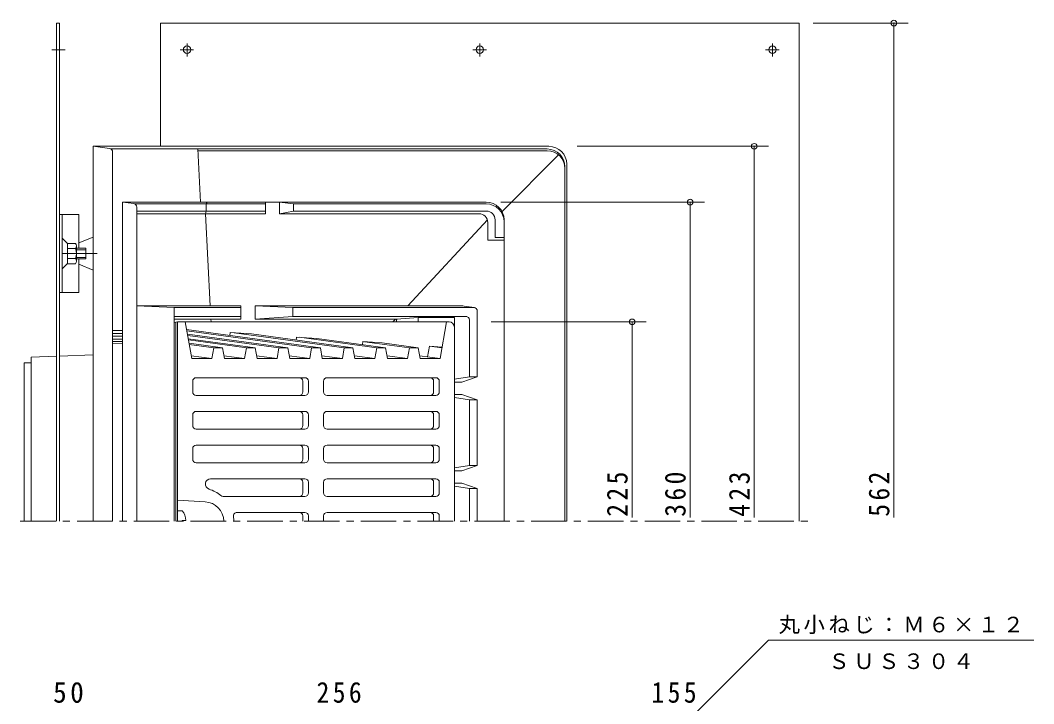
# Model space of a CAD drawing. Units: millimetres at full size, sheet at 1:4. Extents: x -428 to 535, y -549 to 519.
# Drawn here: x -218 to 354, y 133 to 519 of the extents above; entities that cross this region are included whole.
import ezdxf

# ---------------------------------------------------------------- set-up
doc = ezdxf.new("R2010")
doc.units = ezdxf.units.MM
doc.header["$LTSCALE"] = 4
doc.header["$PDMODE"] = 32
doc.header["$PDSIZE"] = 3.2
doc.linetypes.add('CHAIN1', pattern=[8, 5, -1, 1, -1])
for name, color, linetype, lineweight in [('0-0_通り芯', 4, 'Continuous', 9), ('0-1_躯体', 6, 'Continuous', 9), ('0-2_仕上', 3, 'Continuous', 9), ('0-4_その他', 7, 'Continuous', 9), ('0-5_寸法', 7, 'Continuous', 9), ('0-8', 2, 'Continuous', 9), ('0-A', 2, 'Continuous', 9)]:
    doc.layers.add(name, color=color, linetype=linetype, lineweight=lineweight)
doc.styles.add('ＭＳ ゴシック', font='')
doc.styles.get('ＭＳ ゴシック').set_extended_font_data('MS Gothic')

msp = doc.modelspace()

# ---------------------------------------------------------------- linework, layer by layer
at = {"layer": '0-0_通り芯'}
for p, q in [((-167.247, 446.381), (-176.517, 447.645)), ((80.483, 447.645), (-176.517, 447.645)), ((-176.517, 447.645), (-176.517, 236.145)), ((79.483, 446.145), (-166.541, 446.145)), ((-115.871, 416.145), (-117.434, 446.145)), ((-165.517, 444.399), (-165.517, 236.145)), ((79.483, 445.145), (-117.382, 445.145)), ((85.792, 442.904), (54.016, 410.793)), ((89.483, 436.145), (89.483, 236.145)), ((90.483, 437.645), (90.483, 236.145)), ((-184.517, 393.145), (-176.517, 396.478)), ((-184.517, 393.145), (-184.517, 390.145)), ((-184.517, 384.145), (-184.517, 381.145)), ((-184.517, 381.145), (-176.517, 377.812)), ((-159.839, 343.766), (-165.517, 343.766)), ((-159.839, 342.089), (-165.517, 342.089)), ((-159.839, 340.591), (-165.517, 340.591)), ((-159.839, 338.809), (-165.517, 338.809)), ((-159.839, 337.645), (-165.517, 337.645)), ((-165.517, 336.645), (-159.839, 336.386)), ((-197.117, 329.264), (-211.455, 328.75)), ((-211.455, 328.75), (-211.455, 236.145)), ((-176.517, 330.002), (-195.517, 329.321))]:
    msp.add_line(p, q, dxfattribs=at)
at = {"layer": '0-0_通り芯', "linetype": 'CHAIN1'}
for p, q in [((-174.216, 387.145), (-198.193, 387.145)), ((-217.56, 236.145), (228.8, 236.145))]:
    msp.add_line(p, q, dxfattribs=at)
at = {"layer": '0-0_通り芯'}
msp.add_lwpolyline([(-211.455, 325.557), (-215.454, 325.557), (-215.454, 236.145)], dxfattribs=at)
for centre, radius, start, end in [((-167.517, 444.399), 2, 360, 82.23445), ((79.483, 436.145), 10, 0, 90), ((80.483, 437.645), 10, 0, 90), ((79.483, 435.145), 10, 0, 90)]:
    msp.add_arc(centre, radius, start, end, dxfattribs=at)
at = {"layer": '0-1_躯体'}
for p, q in [((-153.59, 415.364), (-159.839, 416.145)), ((45.161, 416.145), (-159.839, 416.145)), ((-159.839, 416.145), (-159.839, 236.145)), ((-79.408, 415.145), (-152.899, 415.145)), ((-151.839, 413.379), (-151.839, 236.145)), ((-112.726, 415.145), (-112.109, 416.145)), ((-112.726, 415.145), (-112.726, 411.145)), ((-79.408, 416.145), (-79.408, 409.645)), ((-71.408, 416.145), (-71.408, 409.645)), ((-63.481, 415.145), (-71.408, 416.145)), ((-63.481, 415.145), (-63.481, 411.145)), ((45.161, 415.145), (-63.481, 415.145)), ((-79.408, 411.145), (-151.839, 411.145)), ((-79.408, 409.645), (-151.839, 409.645)), ((-113.15, 409.645), (-112.726, 411.145)), ((-110.433, 357.645), (-113.15, 409.645)), ((-71.408, 409.645), (-63.481, 411.145)), ((41.024, 409.645), (-71.408, 409.645)), ((45.161, 411.145), (-63.481, 411.145)), ((0.903, 357.671), (45.816, 406.095)), ((50.161, 406.145), (50.161, 396.171)), ((55.161, 406.145), (55.161, 236.145)), ((46.024, 404.645), (46.024, 394.671)), ((55.161, 394.671), (46.024, 394.671)), ((55.161, 396.171), (50.161, 396.171)), ((-151.839, 357.645), (-130.839, 356.645)), ((-151.839, 357.645), (-93.209, 357.645)), ((-93.209, 356.645), (-130.839, 356.645)), ((-130.839, 356.645), (-130.839, 236.145)), ((-93.209, 357.645), (-93.209, 350.145)), ((-85.209, 357.645), (-85.209, 350.145)), ((-63.84, 356.645), (-85.209, 357.645)), ((-85.209, 357.645), (31.946, 357.645)), ((-63.84, 356.645), (-63.84, 351.645)), ((38.588, 356.645), (-63.84, 356.645)), ((31.447, 357.671), (38.381, 356.65)), ((40.089, 354.671), (40.089, 317.671)), ((-93.209, 351.645), (-130.839, 351.645)), ((-130.839, 350.145), (-93.209, 350.145)), ((-109.963, 348.645), (-110.042, 350.145)), ((-85.209, 350.145), (-63.84, 351.645)), ((-85.209, 350.145), (-4.957, 350.145)), ((34.16, 351.645), (-63.84, 351.645)), ((-7.444, 348.671), (-6.053, 350.171)), ((-5.455, 350.171), (-5.455, 348.671)), ((6.663, 351.066), (6.663, 348.671)), ((27.319, 351.066), (27.319, 341.171)), ((35.662, 349.671), (35.662, 317.671)), ((27.162, 316.335), (35.662, 317.671)), ((31.447, 314.671), (27.162, 314.671)), ((40.089, 317.671), (31.447, 314.671)), ((40.089, 317.671), (35.662, 317.671)), ((31.447, 307.671), (27.162, 307.671)), ((27.162, 306.007), (35.662, 304.671)), ((40.089, 304.671), (31.447, 307.671)), ((40.089, 304.671), (35.662, 304.671)), ((35.662, 304.671), (35.662, 267.671)), ((40.089, 304.671), (40.089, 267.671)), ((27.162, 266.335), (35.662, 267.671)), ((31.447, 264.671), (27.162, 264.671)), ((40.089, 267.671), (31.447, 264.671)), ((40.089, 267.671), (35.662, 267.671)), ((31.447, 257.671), (27.162, 257.671)), ((40.089, 254.671), (31.447, 257.671)), ((27.162, 256.007), (35.662, 254.671)), ((40.089, 254.671), (35.662, 254.671)), ((35.662, 254.671), (35.662, 236.145)), ((40.089, 254.671), (40.089, 236.145))]:
    msp.add_line(p, q, dxfattribs=at)
for points in [[(27.319, 351.066), (6.663, 351.066), (-5.455, 350.171)], [(27.162, 341.156), (27.319, 341.171), (27.162, 341.171)]]:
    msp.add_lwpolyline(points, dxfattribs=at)
for centre, radius, end in [((-153.839, 413.379), 2, 82.87463), ((45.161, 406.145), 10, 90), ((45.161, 405.145), 10, 90), ((41.024, 404.645), 5, 90), ((45.161, 406.145), 5, 90), ((38.089, 354.671), 2, 90), ((33.662, 349.671), 2, 90)]:
    msp.add_arc(centre, radius, 0, end, dxfattribs=at)
at = {"layer": '0-2_仕上'}
for p, q in [((-130.839, 348.312), (-128.839, 348.645)), ((24.161, 348.645), (-128.839, 348.645)), ((-128.839, 236.145), (-128.839, 348.645)), ((-120.842, 327.932), (-124.547, 348.645)), ((19.165, 327.932), (22.742, 348.645)), ((-129.839, 348.478), (-129.839, 236.145)), ((-48.382, 333.965), (-123.767, 344.287)), ((-53.332, 333.965), (-123.643, 343.592)), ((27.162, 345.645), (27.162, 236.145)), ((-66.767, 333.965), (-123.306, 341.706)), ((-71.717, 333.965), (-123.181, 341.012)), ((-85.152, 333.965), (-122.844, 339.126)), ((-90.102, 333.965), (-122.72, 338.431)), ((-99.224, 342.618), (-99.51, 340.965)), ((-87.156, 341.791), (-99.224, 342.618)), ((-34.947, 333.965), (-97.056, 342.469)), ((-29.997, 333.965), (-87.156, 341.791)), ((-61.802, 340.055), (-62.094, 338.36)), ((-50.387, 339.274), (-61.802, 340.055)), ((-16.562, 333.965), (-60.287, 339.952)), ((-11.612, 333.965), (-50.387, 339.274)), ((-24.379, 337.517), (-24.683, 335.755)), ((-13.617, 336.757), (-24.383, 337.494)), ((1.822, 333.965), (-23.517, 337.435)), ((-103.536, 333.965), (-122.383, 336.546)), ((-108.487, 333.965), (-122.259, 335.851)), ((-109.529, 327.932), (-108.487, 333.965)), ((-108.487, 333.965), (-103.536, 333.965)), ((-103.536, 333.965), (-102.458, 327.932)), ((-91.144, 327.932), (-90.102, 333.965)), ((-90.102, 333.965), (-85.152, 333.965)), ((-85.152, 333.965), (-84.073, 327.932)), ((-72.759, 327.932), (-71.717, 333.965)), ((-71.717, 333.965), (-66.767, 333.965)), ((-66.767, 333.965), (-65.688, 327.932)), ((-54.374, 327.932), (-53.332, 333.965)), ((-53.332, 333.965), (-48.382, 333.965)), ((-48.382, 333.965), (-47.303, 327.932)), ((-35.989, 327.932), (-34.947, 333.965)), ((-34.947, 333.965), (-29.997, 333.965)), ((-29.997, 333.965), (-28.918, 327.932)), ((-17.605, 327.932), (-16.562, 333.965)), ((-16.562, 333.965), (-11.612, 333.965)), ((6.772, 333.965), (-13.617, 336.757)), ((-11.612, 333.965), (-10.533, 327.932)), ((0.78, 327.932), (1.822, 333.965)), ((1.822, 333.965), (6.772, 333.965)), ((6.772, 333.965), (7.852, 327.932)), ((13.044, 334.932), (12.005, 328.912)), ((13.044, 334.932), (20.288, 334.436)), ((20.207, 333.965), (13.047, 334.945)), ((-109.529, 327.932), (-121.126, 329.52)), ((-120.842, 327.932), (-109.529, 327.932)), ((-91.144, 327.932), (-102.742, 329.52)), ((-102.458, 327.932), (-91.144, 327.932)), ((-72.759, 327.932), (-84.357, 329.52)), ((-84.073, 327.932), (-72.759, 327.932)), ((-54.374, 327.932), (-65.972, 329.52)), ((-65.688, 327.932), (-54.374, 327.932)), ((-35.989, 327.932), (-47.587, 329.52)), ((-47.303, 327.932), (-35.989, 327.932)), ((-17.605, 327.932), (-29.202, 329.52)), ((-28.918, 327.932), (-17.605, 327.932)), ((0.78, 327.932), (-10.817, 329.52)), ((-10.533, 327.932), (0.78, 327.932)), ((19.165, 327.932), (7.567, 329.52)), ((7.852, 327.932), (19.165, 327.932)), ((-120.353, 315.145), (-120.353, 309.145)), ((-57.081, 317.145), (-118.353, 317.145)), ((-58.283, 309.145), (-58.283, 315.145)), ((-55.081, 309.145), (-55.081, 315.145)), ((-46.596, 309.145), (-46.596, 315.145)), ((-44.596, 317.145), (16.676, 317.145)), ((15.475, 309.145), (15.475, 315.145)), ((18.676, 315.145), (18.676, 309.145)), ((-57.081, 307.145), (-118.353, 307.145)), ((-44.596, 307.145), (16.676, 307.145)), ((-57.081, 298.145), (-118.353, 298.145)), ((-44.596, 298.145), (16.676, 298.145)), ((-120.353, 296.145), (-120.353, 290.145)), ((-58.283, 290.145), (-58.283, 296.145)), ((-55.081, 290.145), (-55.081, 296.145)), ((-46.596, 290.145), (-46.596, 296.145)), ((15.475, 290.145), (15.475, 296.145)), ((18.676, 296.145), (18.676, 290.145)), ((-57.081, 288.145), (-118.353, 288.145)), ((-44.596, 288.145), (16.676, 288.145)), ((-120.353, 277.145), (-120.353, 271.145)), ((-57.081, 279.145), (-118.353, 279.145)), ((-58.263, 277.145), (-58.263, 271.145)), ((-55.081, 271.145), (-55.081, 277.145)), ((-46.596, 271.145), (-46.596, 277.145)), ((-44.596, 279.145), (16.676, 279.145)), ((15.475, 271.145), (15.475, 277.145)), ((18.676, 277.145), (18.676, 271.145)), ((-57.081, 269.145), (-118.353, 269.145)), ((-44.596, 269.145), (16.676, 269.145)), ((-57.081, 260.145), (-110.258, 260.145)), ((-58.263, 252.145), (-58.263, 258.145)), ((-55.081, 252.145), (-55.081, 258.145)), ((-46.596, 252.145), (-46.596, 258.145)), ((-44.596, 260.145), (16.676, 260.145)), ((15.475, 252.145), (15.475, 258.145)), ((18.676, 252.145), (18.676, 258.145)), ((-128.839, 248.145), (-113.415, 247.137)), ((-57.081, 250.145), (-103.214, 250.145)), ((-44.596, 250.145), (16.676, 250.145)), ((-57.081, 241.145), (-95.397, 241.145)), ((-44.596, 241.145), (16.676, 241.145)), ((-58.263, 236.145), (-58.263, 239.145)), ((-55.081, 239.145), (-55.081, 236.145)), ((-46.596, 239.145), (-46.596, 236.145)), ((15.475, 236.145), (15.475, 239.145)), ((18.676, 236.145), (18.676, 239.145))]:
    msp.add_line(p, q, dxfattribs=at)
for centre, radius, start, end in [((24.161, 345.645), 3, 0.00034, 89.99966), ((-118.353, 315.145), 2, 90, 180), ((-60.283, 315.145), 2, 0, 90), ((-57.081, 315.145), 2, 0, 90), ((-44.596, 315.145), 2, 90, 180), ((13.475, 315.145), 2, 0, 90), ((16.676, 315.145), 2, 0, 90), ((-118.353, 309.145), 2, 180, 270), ((-60.283, 309.145), 2, 270, 0), ((-57.081, 309.145), 2, 270, 0), ((-44.596, 309.145), 2, 180, 270), ((13.475, 309.145), 2, 270, 0), ((16.676, 309.145), 2, 270, 0), ((-118.353, 296.145), 2, 90, 180), ((-60.283, 296.145), 2, 0, 90), ((-57.081, 296.145), 2, 0, 90), ((-44.596, 296.145), 2, 90, 180), ((13.475, 296.145), 2, 0, 90), ((16.676, 296.145), 2, 0, 90), ((-118.353, 290.145), 2, 180, 270), ((-60.283, 290.145), 2, 270, 0), ((-57.081, 290.145), 2, 270.0005, 0), ((-44.596, 290.145), 2, 180, 269.9995), ((13.475, 290.145), 2, 270, 0), ((16.676, 290.145), 2, 270, 0), ((-118.353, 277.145), 2, 90, 180), ((-60.263, 277.145), 2, 0, 90), ((-57.081, 277.145), 2, 0, 89.9995), ((-44.596, 277.145), 2, 90.0005, 180), ((13.475, 277.145), 2, 0, 90), ((16.676, 277.145), 2, 0, 90), ((-118.353, 271.145), 2, 180, 270), ((-60.263, 271.145), 2, 270.00072, 0), ((-57.081, 271.145), 2, 270, 0), ((-44.596, 271.145), 2, 180, 270), ((13.475, 271.145), 2, 270, 0), ((16.676, 271.145), 2, 270, 0), ((-110.258, 257.145), 3, 90, 252.6582), ((-60.263, 258.145), 2, 0, 90), ((-57.081, 258.145), 2, 0, 90), ((-44.596, 258.145), 2, 90, 180), ((13.475, 258.145), 2, 0, 90), ((16.676, 258.145), 2, 0, 90), ((-116.815, 236.145), 19, 49.63225, 72.65842), ((-60.263, 252.145), 2, 270, 0), ((-57.081, 252.145), 2, 270, 0), ((-44.596, 252.145), 2, 180, 270), ((13.475, 252.145), 2, 270, 0), ((16.676, 252.145), 2, 270, 0), ((-113.839, 236.145), 11, 0, 87.79575), ((-103.214, 252.145), 2, 229.63232, 270), ((-95.397, 239.145), 2, 90, 188.21356), ((-60.263, 239.145), 2, 0, 90), ((-57.081, 239.145), 2, 360, 89.99899), ((-44.596, 239.145), 2, 90.00101, 180), ((13.475, 239.145), 2, 0, 90), ((16.676, 239.145), 2, 0, 90), ((-116.182, 236.145), 19, 0, 8.21315)]:
    msp.add_arc(centre, radius, start, end, dxfattribs=at)
at = {"layer": '0-4_その他'}
for p, q in [((282.94, 517.145), (229.483, 517.145)), ((274.94, 517.145), (274.94, 238.312)), ((204.214, 447.645), (96.308, 447.645)), ((196.214, 447.645), (196.214, 238.312)), ((168.08, 416.145), (53.34, 416.145)), ((160.08, 416.145), (160.08, 238.312)), ((135.373, 348.645), (47.987, 348.645)), ((127.373, 348.645), (127.373, 238.312))]:
    msp.add_line(p, q, dxfattribs=at)
for p in [(274.94, 517.145), (196.214, 447.645), (160.08, 416.145), (127.373, 348.645)]:
    msp.add_point(p, dxfattribs=at)
at = {"layer": '0-5_寸法'}
for p in [(-125.403, -160.509), (353.763, 169.108)]:
    msp.add_line(p, (204.214, 169.108), dxfattribs=at)
at = {"layer": '0-8'}
for p, q in [((-197.117, 517.145), (-195.517, 517.145)), ((-197.117, 236.145), (-197.117, 517.145)), ((-195.517, 517.145), (-195.517, 236.145)), ((221.483, 517.145), (-138.517, 517.145)), ((-138.517, 447.645), (-138.517, 517.145)), ((221.483, 517.145), (221.483, 236.145)), ((-184.517, 409.145), (-195.517, 409.145)), ((-193.917, 409.145), (-193.917, 365.145)), ((-184.517, 393.145), (-184.517, 409.145)), ((-190.917, 392.808), (-193.917, 395.808)), ((-190.917, 381.482), (-193.917, 378.482)), ((-184.517, 381.145), (-184.517, 365.145)), ((-184.517, 365.145), (-195.517, 365.145))]:
    msp.add_line(p, q, dxfattribs=at)
at = {"layer": '0-8', "linetype": 'CHAIN1'}
for p, q in [((-123.517, 505.621), (-123.517, 498.359)), ((41.483, 505.621), (41.483, 498.359)), ((206.483, 505.621), (206.483, 498.359)), ((-199.767, 502.145), (-192.21, 502.145)), ((-127.379, 502.145), (-119.823, 502.145)), ((37.62, 502.145), (45.177, 502.145)), ((202.62, 502.145), (210.177, 502.145))]:
    msp.add_line(p, q, dxfattribs=at)
at = {"layer": '0-8'}
msp.add_lwpolyline([(-190.917, 392.458), (-190.917, 382.748), (-190.917, 381.833)], dxfattribs=at)
for centre in [(-123.517, 502.145), (41.483, 502.145), (206.483, 502.145)]:
    msp.add_circle(centre, 2.1, dxfattribs=at)
at = {"layer": '0-A'}
for p, q in [((-186.407, 392.895), (-190.917, 392.895)), ((-190.917, 392.895), (-190.917, 392.458)), ((-186.407, 390.009), (-190.917, 390.009)), ((-185.917, 391.452), (-185.917, 382.839)), ((-185.917, 390.145), (-180.598, 390.145)), ((-185.917, 389.275), (-180.598, 389.275)), ((-180.598, 384.145), (-180.598, 390.145)), ((-186.407, 384.282), (-190.917, 384.282)), ((-185.917, 385.015), (-180.598, 385.015)), ((-185.917, 384.145), (-180.598, 384.145)), ((-190.917, 381.395), (-190.917, 381.833)), ((-186.407, 381.395), (-190.917, 381.395)), ((-126.239, 242.145), (-128.839, 242.145)), ((-124.25, 236.624), (-126.239, 236.624)), ((-126.239, 236.624), (-126.239, 236.145))]:
    msp.add_line(p, q, dxfattribs=at)
for centre, radius, start, end in [((-188.285, 391.452), 2.368, 322.44278, 37.55722), ((-194.515, 387.145), 8.598, 340.548, 19.452), ((-188.285, 382.839), 2.368, 322.44278, 37.55722), ((-134.239, 236.145), 10, 2.74591, 36.86987)]:
    msp.add_arc(centre, radius, start, end, dxfattribs=at)

# ---------------------------------------------------------------- texts
at = {"layer": '0-4_その他', "color": 2, "char_height": 11.73, "attachment_point": 7, "rotation": 90, "style": 'ＭＳ ゴシック'}
for s, insert in [('\\T1.27;\\W0.9;225', (124.973, 238.737)), ('\\T1.27;\\W0.9;360', (157.68, 238.737)), ('\\T1.27;\\W0.9;423', (193.814, 238.737)), ('\\T1.27;\\W0.9;562', (272.54, 238.737))]:
    msp.add_mtext(s, dxfattribs=dict(at, insert=insert))
at = {"layer": '0-4_その他', "color": 2, "char_height": 11.73, "attachment_point": 7, "style": 'ＭＳ ゴシック'}
for s, insert in [('\\T1.27;\\W0.95;50', (-199.017, 133.652)), ('\\T1.27;\\W0.95;50', (-198.986, 133.652)), ('\\T1.27;\\W0.9;256', (-50.517, 133.652)), ('\\T1.27;\\W0.9;155', (138.276, 133.652))]:
    msp.add_mtext(s, dxfattribs=dict(at, insert=insert))
at = {"layer": '0-5_寸法', "char_height": 8.798, "attachment_point": 7, "style": 'ＭＳ ゴシック'}
for s, insert in [('\\T1.17;丸小ねじ：Ｍ６×１２', (209.988, 172.532)), ('\\T1.17;ＳＵＳ３０４', (237.988, 152.676))]:
    msp.add_mtext(s, dxfattribs=dict(at, insert=insert))

doc.saveas('drawing.dxf')
